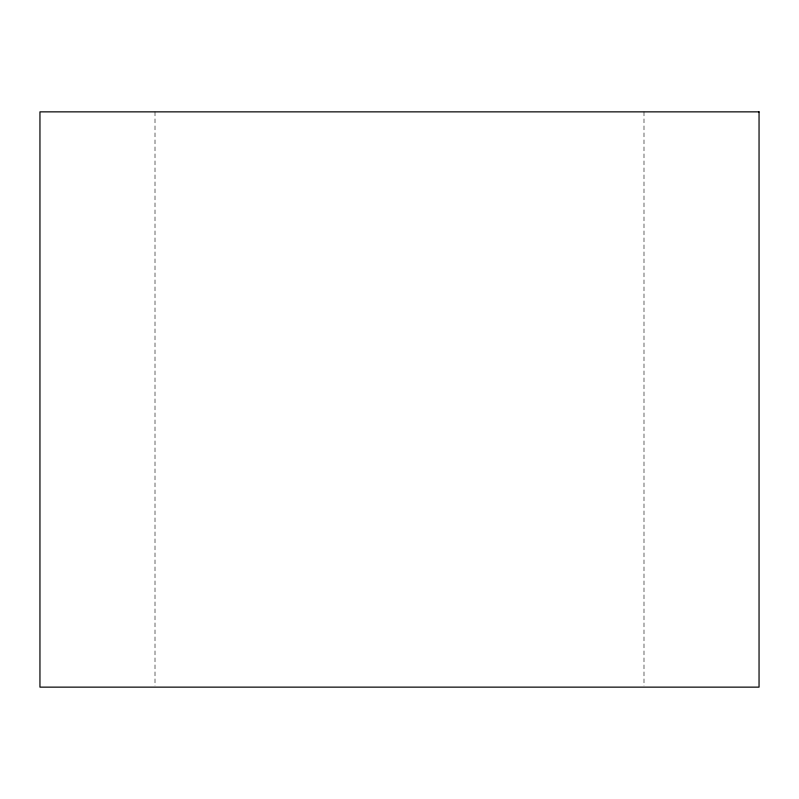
<?xml version="1.0" encoding="UTF-8"?>
<svg xmlns="http://www.w3.org/2000/svg" width="799" height="799" viewBox="0 0 799 799"><rect width="100%" height="100%" fill="white"/><g stroke="black" fill="none" stroke-linecap="round" stroke-linejoin="round"><path stroke-width="0.6" stroke-dasharray="4 3" d="M643.994 111.86L643.994 685.892M155.006 111.86L155.006 685.892"/><path stroke-width="1.2" d="M759.05 111.86L39.95 111.86L39.95 687.14L759.05 687.14L759.05 111.86"/></g></svg>
